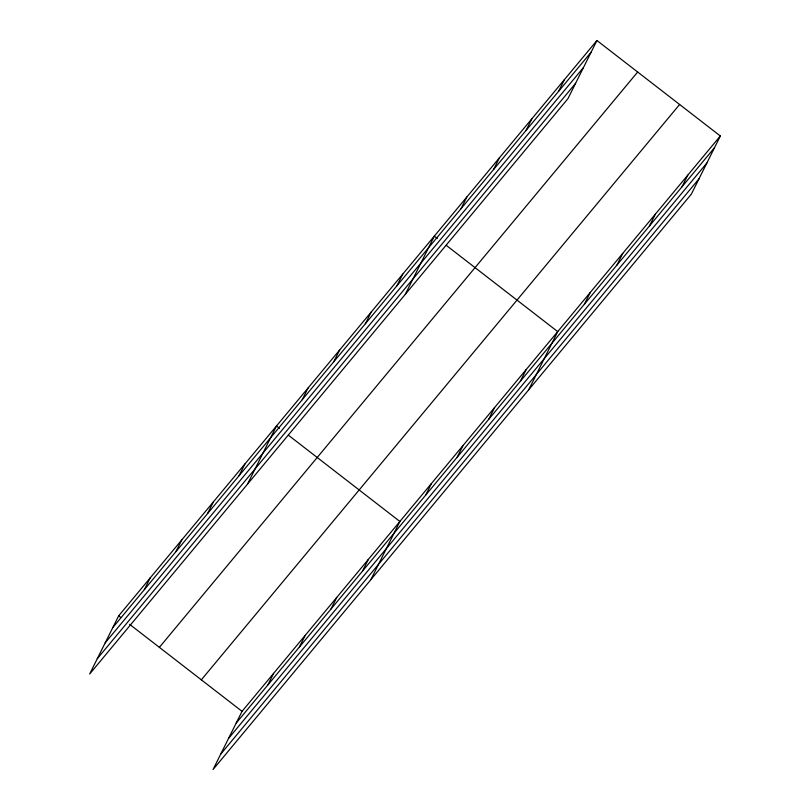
<?xml version="1.0" encoding="UTF-8"?>
<svg xmlns="http://www.w3.org/2000/svg" width="810" height="810" viewBox="0 0 810 810"><rect width="100%" height="100%" fill="white"/><g stroke="black" fill="none" stroke-linecap="round" stroke-linejoin="round"><path stroke-width="1.21" d="M596.94 40.5L118.665 615.843L89.667 674.001L567.952 98.658L596.94 40.5L720.333 135.999L691.335 194.157L213.06 769.5L242.048 711.342L720.333 135.999M144.382 589.589L150.225 577.864M175.952 551.61L181.794 539.895M207.522 513.641L213.364 501.916M239.082 475.673L244.924 463.948M247.495 484.137L276.493 425.979L279.47 428.287M302.221 399.725L308.063 388M333.781 361.746L339.623 350.031M365.35 323.777L371.193 312.063M396.92 285.808L402.762 274.084M405.334 294.273L434.332 236.115L437.309 238.423M461.011 208.707L466.854 196.992M493.533 169.584L499.375 157.869M526.054 130.461L531.897 118.746M558.576 91.338L564.418 79.623M267.776 685.088L273.618 673.373M299.346 647.119L305.188 635.394M330.905 609.14L336.747 597.426M362.475 571.171L368.317 559.457M370.889 579.636L399.887 521.478L288.411 435.203M425.615 495.224L431.457 483.509M457.174 457.255L463.016 445.541M488.744 419.286L494.586 407.562M520.314 381.308L526.156 369.593M528.728 389.772L557.715 331.614L446.249 245.339M584.395 304.216L590.247 292.491M616.926 265.093L622.769 253.368M649.448 225.97L655.29 214.245M681.969 186.847L687.812 175.122M112.823 627.558L591.097 52.215M105.178 642.877L583.463 67.544M97.301 658.672L575.586 83.329M159.378 647.352L637.662 72.019M201.336 679.823L679.62 104.49M236.206 723.057L714.491 147.724M228.572 738.386L706.857 163.043M220.695 754.171L698.979 178.838M118.665 615.843L120.649 617.372M129.59 624.297L242.048 711.342"/></g></svg>
